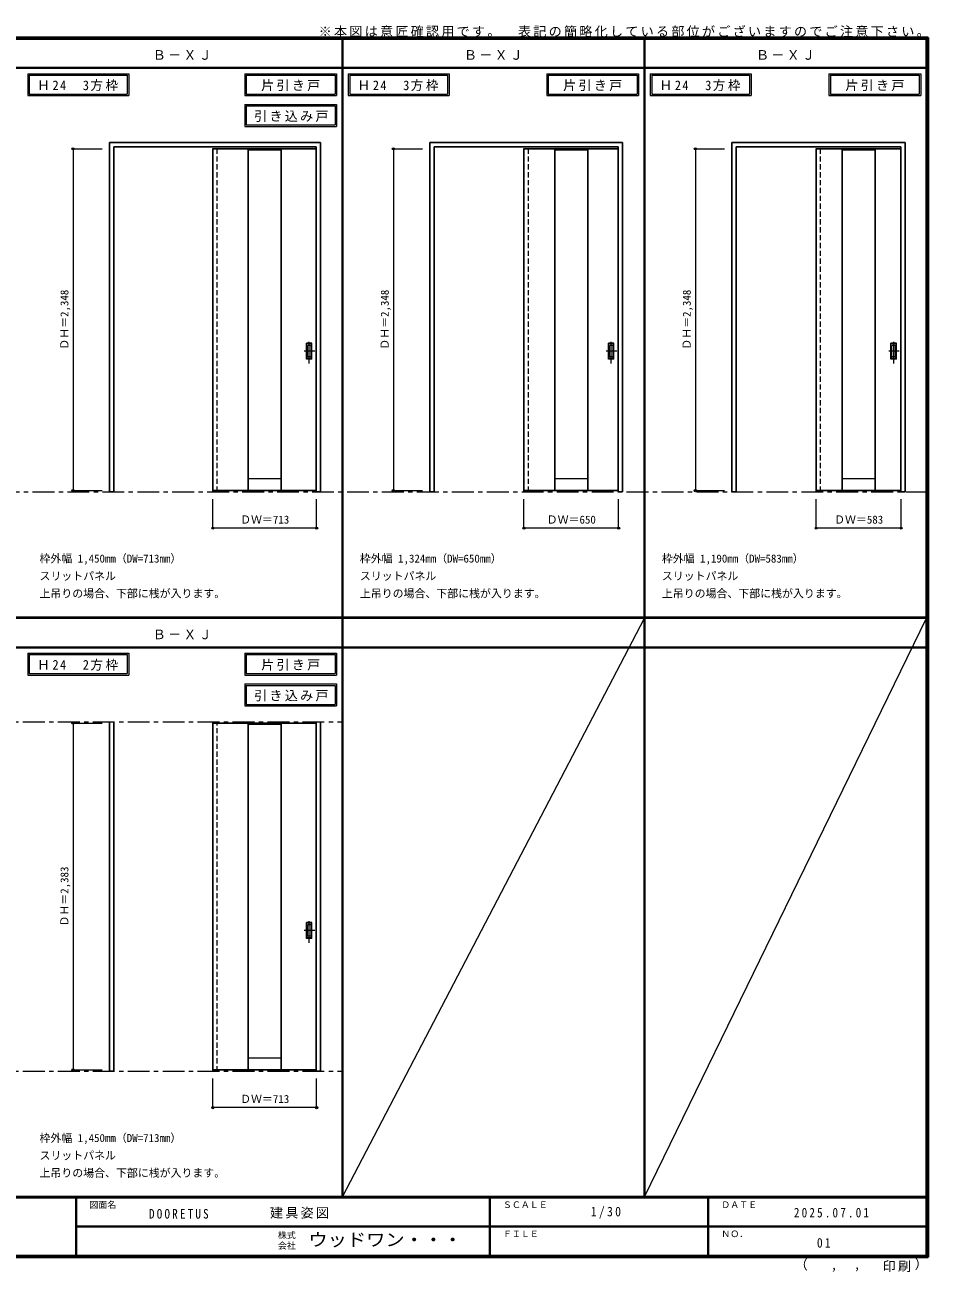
# Model space of a CAD drawing. Units: millimetres, scale not verified. Extents: x -6000 to 5700, y -4307 to 4260.
# Drawn here: x -502 to 5700, y -4307 to 4260 of the extents above; entities that cross this region are included whole.
import ezdxf
from ezdxf.enums import TextEntityAlignment as Align

# ---------------------------------------------------------------- set-up
doc = ezdxf.new("R2010")
doc.units = ezdxf.units.MM
doc.header["$LTSCALE"] = 30
doc.header["$PDMODE"] = 32
doc.header["$PDSIZE"] = 15
doc.linetypes.add('CHAIN1', pattern=[8, 5, -1, 1, -1])
doc.linetypes.add('DASHED1', pattern=[1.8, 1.2, -0.6])
for name, color, linetype, lineweight in [('0-1_通り芯', 7, 'CHAIN1', 18), ('0-2_扉', 4, 'DASHED1', 9), ('0-3_仕上げ', 3, 'Continuous', 25), ('0-4_枠', 3, 'Continuous', 25), ('0-6_引手', 7, 'Continuous', 18), ('0-A_文字', 7, 'Continuous', 18), ('0-B_寸法', 7, 'Continuous', 9), ('F-1_枠', 6, 'Continuous', 40), ('F-A_文字', 7, 'Continuous', 18)]:
    doc.layers.add(name, color=color, linetype=linetype, lineweight=lineweight)
doc.styles.add('ＭＳ ゴシック', font='')
doc.styles.get('ＭＳ ゴシック').set_extended_font_data('MS Gothic')

msp = doc.modelspace()

# ---------------------------------------------------------------- linework, layer by layer
at = {"layer": '0-1_通り芯'}
for p, q in [((-5490, 1053), (5690, 1053)), ((-2916, -527.5), (1678, -527.5)), ((-2916, -2927.5), (1678, -2927.5))]:
    msp.add_line(p, q, dxfattribs=at)
at = {"layer": '0-2_扉', "color": 3, "linetype": 'Continuous', "lineweight": 25}
for p, q in [((1498, 3409.5), (788, 3409.5)), ((788, 3409.5), (788, 1061.5)), ((3572, 3409.5), (2925, 3409.5)), ((2925, 3409.5), (2925, 1061.5)), ((5512, 3409.5), (4932, 3409.5)), ((4932, 3409.5), (4932, 1061.5)), ((1498, 1061.5), (788, 1061.5)), ((3572, 1061.5), (2925, 1061.5)), ((5512, 1061.5), (4932, 1061.5)), ((1498, -535.5), (788, -535.5)), ((788, -535.5), (788, -2918.5)), ((1498, -2918.5), (788, -2918.5))]:
    msp.add_line(p, q, dxfattribs=at)
at = {"layer": '0-2_扉'}
for p, q in [((788, 3409.5), (788, 3405.5)), ((1498, 3409.5), (1501, 3409.5)), ((2925, 3409.5), (2925, 3405.5)), ((3572, 3409.5), (3575, 3409.5)), ((4932, 3409.5), (4932, 3405.5)), ((5512, 3409.5), (5515, 3409.5)), ((788, -535.5), (788, -539.5)), ((1498, -535.5), (1501, -535.5))]:
    msp.add_line(p, q, dxfattribs=at)
for points in [[(1498, 1061.5), (1501, 1061.5), (1501, 3409.5)], [(3572, 1061.5), (3575, 1061.5), (3575, 3409.5)], [(5512, 1061.5), (5515, 1061.5), (5515, 3409.5)], [(1498, -2918.5), (1501, -2918.5), (1501, -535.5)]]:
    msp.add_lwpolyline(points, dxfattribs=at)
at = {"layer": '0-3_仕上げ'}
for p, q in [((1030.5, 3409.5), (1030.5, 1061.5)), ((1258.5, 3409.5), (1258.5, 1061.5)), ((3136, 3409.5), (3136, 1061.5)), ((3364, 3409.5), (3364, 1061.5)), ((5109.5, 3409.5), (5109.5, 1061.5)), ((5337.5, 3409.5), (5337.5, 1061.5)), ((1030.5, -535.5), (1030.5, -2918.5)), ((1258.5, -535.5), (1258.5, -2918.5))]:
    msp.add_line(p, q, dxfattribs=at)
at = {"layer": '0-3_仕上げ', "color": 7, "lineweight": 18}
for p, q in [((1030.5, 3401.39), (1258.5, 3401.39)), ((3136, 3401.39), (3364, 3401.39)), ((5109.5, 3401.39), (5337.5, 3401.39)), ((1258.5, 1141.5), (1030.5, 1141.5)), ((3364, 1141.5), (3136, 1141.5)), ((5337.5, 1141.5), (5109.5, 1141.5)), ((1030.5, -543.61), (1258.5, -543.61)), ((1258.5, -2838.5), (1030.5, -2838.5))]:
    msp.add_line(p, q, dxfattribs=at)
at = {"layer": '0-4_枠'}
for p, q in [((78, 3453), (1528, 3453)), ((78, 1053), (78, 3453)), ((1528, 1053), (1528, 3453)), ((3602, 3453), (2278, 3453)), ((2278, 1053), (2278, 3453)), ((3602, 1053), (3602, 3453)), ((4352, 3453), (5542, 3453)), ((4352, 1053), (4352, 3453)), ((5542, 1053), (5542, 3453)), ((108, 3423), (1498, 3423)), ((1498, 1053), (1498, 3423)), ((3572, 3423), (2308, 3423)), ((3572, 1053), (3572, 3423)), ((4382, 3423), (5512, 3423)), ((5512, 1053), (5512, 3423)), ((1498, 1053), (1528, 1053)), ((3572, 1053), (3602, 1053)), ((5512, 1053), (5542, 1053)), ((78, -2927.5), (78, -527.5)), ((108, -2927.5), (108, -527.5)), ((1498, -2927.5), (1498, -527.5)), ((1528, -2927.5), (1528, -527.5)), ((78, -2927.5), (108, -2927.5)), ((1498, -2927.5), (1528, -2927.5))]:
    msp.add_line(p, q, dxfattribs=at)
at = {"layer": '0-4_枠', "color": 4, "linetype": 'DASHED1', "lineweight": 9}
for p, q in [((788, 1053), (788, 3423)), ((818, 1053), (818, 3423)), ((2925, 1053), (2925, 3423)), ((2955, 1053), (2955, 3423)), ((4932, 1053), (4932, 3423)), ((4962, 1053), (4962, 3423)), ((788, 1053), (818, 1053)), ((2925, 1053), (2955, 1053)), ((4932, 1053), (4962, 1053)), ((788, -2927.5), (788, -527.5)), ((818, -2927.5), (818, -527.5)), ((788, -2927.5), (818, -2927.5))]:
    msp.add_line(p, q, dxfattribs=at)
at = {"layer": '0-4_枠'}
for points in [[(78, 1053), (108, 1053), (108, 3423)], [(2278, 1053), (2308, 1053), (2308, 3423)], [(4352, 1053), (4382, 1053), (4382, 3423)]]:
    msp.add_lwpolyline(points, dxfattribs=at)
at = {"layer": '0-6_引手'}
for p, q in [((1469, 2074), (1431, 2074)), ((1431, 1964), (1431, 2074)), ((1462.5, 2058), (1437.5, 2058)), ((1437.5, 1980), (1437.5, 2058)), ((1462.5, 1980), (1462.5, 2058)), ((1469, 1964), (1469, 2074)), ((3543, 2074), (3505, 2074)), ((3505, 1964), (3505, 2074)), ((3543, 2074), (3505, 2074)), ((3505, 1964), (3505, 2074)), ((3536.5, 2058), (3511.5, 2058)), ((3511.5, 1980), (3511.5, 2058)), ((3536.5, 2058), (3511.5, 2058)), ((3511.5, 1980), (3511.5, 2058)), ((3536.5, 1980), (3536.5, 2058)), ((3536.5, 1980), (3536.5, 2058)), ((3543, 1964), (3543, 2074)), ((3543, 1964), (3543, 2074)), ((5483, 2074), (5445, 2074)), ((5445, 1964), (5445, 2074)), ((5483, 2074), (5445, 2074)), ((5445, 1964), (5445, 2074)), ((5476.5, 2058), (5451.5, 2058)), ((5451.5, 1980), (5451.5, 2058)), ((5476.5, 2058), (5451.5, 2058)), ((5451.5, 1980), (5451.5, 2058)), ((5476.5, 1980), (5476.5, 2058)), ((5476.5, 1980), (5476.5, 2058)), ((5483, 1964), (5483, 2074)), ((5483, 1964), (5483, 2074)), ((1462.5, 1980), (1437.5, 1980)), ((3536.5, 1980), (3511.5, 1980)), ((3536.5, 1980), (3511.5, 1980)), ((5476.5, 1980), (5451.5, 1980)), ((5476.5, 1980), (5451.5, 1980)), ((1469, 1964), (1431, 1964)), ((3543, 1964), (3505, 1964)), ((3543, 1964), (3505, 1964)), ((5483, 1964), (5445, 1964)), ((5483, 1964), (5445, 1964)), ((1469, -1906), (1431, -1906)), ((1431, -2016), (1431, -1906)), ((1462.5, -1922), (1437.5, -1922)), ((1437.5, -2000), (1437.5, -1922)), ((1462.5, -2000), (1462.5, -1922)), ((1469, -2016), (1469, -1906)), ((1469, -2016), (1431, -2016)), ((1462.5, -2000), (1437.5, -2000))]:
    msp.add_line(p, q, dxfattribs=at)
at = {"layer": '0-6_引手', "linetype": 'DASHED1'}
for p, q in [((1434, 1968), (1434, 2070)), ((3508, 1968), (3508, 2070)), ((3508, 1968), (3508, 2070)), ((5448, 1968), (5448, 2070)), ((5448, 1968), (5448, 2070)), ((1466, 1968), (1434, 1968)), ((3540, 1968), (3508, 1968)), ((3540, 1968), (3508, 1968)), ((5480, 1968), (5448, 1968)), ((5480, 1968), (5448, 1968)), ((1434, -2012), (1434, -1910)), ((1466, -2012), (1434, -2012))]:
    msp.add_line(p, q, dxfattribs=at)
at = {"layer": '0-6_引手', "linetype": 'CHAIN1'}
for p, q in [((1450, 1933.77), (1450, 2104.62)), ((3524, 1933.77), (3524, 2104.62)), ((3524, 1933.77), (3524, 2104.62)), ((5464, 1933.77), (5464, 2104.62)), ((5464, 1933.77), (5464, 2104.62)), ((1488.07, 2019), (1415.56, 2019)), ((3562.07, 2019), (3489.56, 2019)), ((3562.07, 2019), (3489.56, 2019)), ((5502.07, 2019), (5429.56, 2019)), ((5502.07, 2019), (5429.56, 2019)), ((1450, -2046.23), (1450, -1875.38)), ((1488.07, -1961), (1415.56, -1961))]:
    msp.add_line(p, q, dxfattribs=at)
at = {"layer": '0-6_引手', "linetype": 'DASHED1'}
for points in [[(1466, 1968), (1466, 2070), (1434, 2070)], [(3540, 1968), (3540, 2070), (3508, 2070)], [(3540, 1968), (3540, 2070), (3508, 2070)], [(5480, 1968), (5480, 2070), (5448, 2070)], [(5480, 1968), (5480, 2070), (5448, 2070)], [(1466, -2012), (1466, -1910), (1434, -1910)]]:
    msp.add_lwpolyline(points, dxfattribs=at)
at = {"layer": '0-A_文字'}
for p, q in [((-482, 3925), (-482, 3775)), ((-472, 3915), (-472, 3785)), ((-472, 3915), (200.62, 3915)), ((200.62, 3915), (200.62, 3785)), ((1006.97, 3925), (1006.97, 3775)), ((1016.97, 3915), (1016.97, 3785)), ((1016.97, 3915), (1628, 3915)), ((1628, 3915), (1628, 3785)), ((1718, 3925), (1718, 3775)), ((1728, 3915), (1728, 3785)), ((1728, 3915), (2400.62, 3915)), ((2400.62, 3915), (2400.62, 3785)), ((3080.97, 3925), (3080.97, 3775)), ((3090.97, 3915), (3090.97, 3785)), ((3090.97, 3915), (3702, 3915)), ((3702, 3915), (3702, 3785)), ((3792, 3925), (3792, 3775)), ((3802, 3915), (3802, 3785)), ((3802, 3915), (4474.62, 3915)), ((4474.62, 3915), (4474.62, 3785)), ((5018.97, 3925), (5018.97, 3775)), ((5028.97, 3915), (5028.97, 3785)), ((5028.97, 3915), (5640, 3915)), ((5640, 3915), (5640, 3785)), ((-482, 3775), (210.62, 3775)), ((-472, 3785), (200.62, 3785)), ((1006.97, 3775), (1638, 3775)), ((1016.97, 3785), (1628, 3785)), ((1718, 3775), (2410.62, 3775)), ((1728, 3785), (2400.62, 3785)), ((3080.97, 3775), (3712, 3775)), ((3090.97, 3785), (3702, 3785)), ((3792, 3775), (4484.62, 3775)), ((3802, 3785), (4474.62, 3785)), ((5018.97, 3775), (5650, 3775)), ((5028.97, 3785), (5640, 3785)), ((1006.97, 3713.53), (1006.97, 3563.53)), ((1016.97, 3703.53), (1016.97, 3573.53)), ((1016.97, 3703.53), (1628, 3703.53)), ((1628, 3703.53), (1628, 3573.53)), ((1006.97, 3563.53), (1638, 3563.53)), ((1016.97, 3573.53), (1628, 3573.53)), ((-482, -55.5), (-482, -205.5)), ((-472, -65.5), (-472, -195.5)), ((-472, -65.5), (200.62, -65.5)), ((200.62, -65.5), (200.62, -195.5)), ((1006.97, -55.5), (1006.97, -205.5)), ((1016.97, -65.5), (1016.97, -195.5)), ((1016.97, -65.5), (1628, -65.5)), ((1628, -65.5), (1628, -195.5)), ((-482, -205.5), (210.62, -205.5)), ((-472, -195.5), (200.62, -195.5)), ((1006.97, -205.5), (1638, -205.5)), ((1016.97, -195.5), (1628, -195.5)), ((1006.97, -266.97), (1006.97, -416.97)), ((1016.97, -276.97), (1016.97, -406.97)), ((1016.97, -276.97), (1628, -276.97)), ((1628, -276.97), (1628, -406.97)), ((1006.97, -416.97), (1638, -416.97)), ((1016.97, -406.97), (1628, -406.97))]:
    msp.add_line(p, q, dxfattribs=at)
for points in [[(-482, 3925), (210.62, 3925), (210.62, 3775)], [(1006.97, 3925), (1638, 3925), (1638, 3775)], [(1718, 3925), (2410.62, 3925), (2410.62, 3775)], [(3080.97, 3925), (3712, 3925), (3712, 3775)], [(3792, 3925), (4484.62, 3925), (4484.62, 3775)], [(5018.97, 3925), (5650, 3925), (5650, 3775)], [(1006.97, 3713.53), (1638, 3713.53), (1638, 3563.53)], [(-482, -55.5), (210.62, -55.5), (210.62, -205.5)], [(1006.97, -55.5), (1638, -55.5), (1638, -205.5)], [(1006.97, -266.97), (1638, -266.97), (1638, -416.97)]]:
    msp.add_lwpolyline(points, dxfattribs=at)
at = {"layer": '0-B_寸法', "color": 4}
for p, q in [((-172, 3409.5), (28, 3409.5)), ((-172, 3409.5), (-172, 1061.5)), ((2028, 3409.5), (2228, 3409.5)), ((4102, 3409.5), (4302, 3409.5)), ((-172, 1061.5), (28, 1061.5)), ((1501, 803), (1501, 1003)), ((3575, 803), (3575, 1003)), ((5515, 803), (5515, 1003)), ((-172, -535.5), (28, -535.5)), ((-172, -535.5), (-172, -2918.5)), ((-172, -2918.5), (28, -2918.5)), ((1501, -3177), (1501, -2977))]:
    msp.add_line(p, q, dxfattribs=at)
for points in [[(2028, 3409.5), (2028, 1061.5), (2228, 1061.5)], [(4102, 3409.5), (4102, 1061.5), (4302, 1061.5)], [(1501, 803), (788, 803), (788, 1003)], [(3575, 803), (2925, 803), (2925, 1003)], [(5515, 803), (4932, 803), (4932, 1003)], [(1501, -3177), (788, -3177), (788, -2977)]]:
    msp.add_lwpolyline(points, dxfattribs=at)
at = {"layer": '0-B_寸法'}
for p in [(-172, 3409.5), (2028, 3409.5), (4102, 3409.5), (-172, 1061.5), (2028, 1061.5), (4102, 1061.5), (788, 803), (1501, 803), (2925, 803), (3575, 803), (4932, 803), (5515, 803), (-172, -535.5), (-172, -2918.5), (788, -3177), (1501, -3177)]:
    msp.add_point(p, dxfattribs=at)
at = {"layer": 'F-1_枠'}
for p, q in [((-6000, 4175), (5700, 4175)), ((-6000, 4170), (5700, 4170)), ((-6000, 4165), (5700, 4165)), ((1678, -3790), (1678, 4175)), ((3752, -3790), (3752, 4175)), ((5690, 4175), (5690, -4205)), ((5695, 4175), (5695, -4205)), ((5700, 4175), (5700, -4205)), ((-6000, 3965), (5700, 3965)), ((-6000, 190.5), (5700, 190.5)), ((-6000, 187.5), (5700, 187.5)), ((-6000, -15.5), (5700, -15.5)), ((5700, -3790), (-6000, -3790)), ((5700, -3795), (-6000, -3795)), ((-150, -3795), (-150, -4195)), ((2690, -3795), (2690, -4195)), ((4190, -3795), (4190, -4195)), ((-150, -3995), (5690, -3995.01)), ((5700, -4195), (-6000, -4195)), ((5700, -4200), (-6000, -4200)), ((5700, -4205), (-6000, -4205))]:
    msp.add_line(p, q, dxfattribs=at)
at = {"layer": 'F-A_文字'}
for p, q in [((1678, -3790), (3752, 184.5)), ((3752, -3790), (5690, 184.5))]:
    msp.add_line(p, q, dxfattribs=at)

# ---------------------------------------------------------------- texts
at = {"layer": '0-A_文字', "style": 'ＭＳ ゴシック'}
for s, p in [('枠外幅 1,450mm（DW=713mm）', (-402, 550.5)), ('枠外幅 1,324mm（DW=650mm）', (1798, 550.5)), ('枠外幅 1,190mm（DW=583mm）', (3872, 550.5)), ('スリットパネル', (-402, 430.5)), ('スリットパネル', (1798, 430.5)), ('スリットパネル', (3872, 430.5)), ('上吊りの場合、下部に桟が入ります。', (-402, 310.5)), ('上吊りの場合、下部に桟が入ります。', (1798, 310.5)), ('上吊りの場合、下部に桟が入ります。', (3872, 310.5)), ('枠外幅 1,450mm（DW=713mm）', (-402, -3430)), ('スリットパネル', (-402, -3550)), ('上吊りの場合、下部に桟が入ります。', (-402, -3670))]:
    msp.add_text(s, height=54.99, dxfattribs=at).set_placement(p, align=Align.BOTTOM_LEFT)
at = {"layer": '0-A_文字', "char_height": 65.98, "attachment_point": 7, "style": 'ＭＳ ゴシック'}
for s, insert in [('\\T1.17;※本図は意匠確認用です。\u3000表記の簡略化している部位がございますのでご注意下さい。', (1515, 4175)), ('\\T1.17;Ｂ－ＸＪ', (375.5, 4020)), ('\\T1.17;Ｂ－ＸＪ', (2512.5, 4020)), ('\\T1.17;Ｂ－ＸＪ', (4518.5, 4020)), ('\\T1.22;\\W0.95;Ｈ24\u30003方枠', (-417.34, 3805)), ('\\T1.17;片引き戸', (1119.98, 3805)), ('\\T1.22;\\W0.95;Ｈ24\u30003方枠', (1782.66, 3805)), ('\\T1.17;片引き戸', (3193.98, 3805)), ('\\T1.22;\\W0.95;Ｈ24\u30003方枠', (3856.66, 3805)), ('\\T1.17;片引き戸', (5131.98, 3805)), ('\\T1.17;引き込み戸', (1071.63, 3593.53)), ('\\T1.17;Ｂ－ＸＪ', (375.5, 39.5)), ('\\T1.22;\\W0.95;Ｈ24\u30002方枠', (-417.34, -175.5)), ('\\T1.17;片引き戸', (1119.98, -175.5)), ('\\T1.17;引き込み戸', (1071.63, -386.97))]:
    msp.add_mtext(s, dxfattribs=dict(at, insert=insert))
at = {"layer": '0-B_寸法', "style": 'ＭＳ ゴシック'}
for s, p in [('ＤＨ＝2,348', (-187, 2029.25)), ('ＤＨ＝2,348', (2013, 2029.25)), ('ＤＨ＝2,348', (4087, 2029.25)), ('ＤＨ＝2,383', (-187, -1933.25))]:
    msp.add_text(s, height=54.99, rotation=90, dxfattribs=at).set_placement(p, align=Align.BOTTOM_LEFT)
for s, p in [('ＤＷ＝713', (975.75, 818)), ('ＤＷ＝650', (3081.25, 818)), ('ＤＷ＝583', (5054.75, 818)), ('ＤＷ＝713', (975.75, -3162))]:
    msp.add_text(s, height=54.99, dxfattribs=at).set_placement(p, align=Align.BOTTOM_LEFT)
at = {"layer": 'F-A_文字', "style": 'ＭＳ ゴシック'}
for s, height, p in [('図面名', 43.99, (-60, -3880)), ('ＳＣＡＬＥ', 43.99, (2780, -3880)), ('ＤＡＴＥ', 43.99, (4280, -3880)), ('株式', 43.99, (1235, -4089)), ('ＦＩＬＥ', 43.99, (2780, -4080)), ('ＮＯ．', 43.99, (4280, -4080)), ('会社', 43.99, (1235, -4161)), ('（', 65.98, (4784.03, -4308.31)), (',', 65.98, (5031.28, -4308.31)), (',', 65.98, (5190.2, -4305.53)), ('）', 65.98, (5608.4, -4304.13))]:
    msp.add_text(s, height=height, dxfattribs=at).set_placement(p, align=Align.BOTTOM_LEFT)
at = {"layer": 'F-A_文字', "style": 'ＭＳ ゴシック', "width": 1.1}
msp.add_text('ウッドワン・・・', height=87.98, dxfattribs=at).set_placement((1445, -4155), align=Align.BOTTOM_LEFT)
at = {"layer": 'F-A_文字', "char_height": 65.98, "attachment_point": 7, "style": 'ＭＳ ゴシック'}
for s, insert in [('\\T1.38;\\W0.9;1/30', (3383.75, -3940)), ('\\T1.39;\\W0.85;DOORETUS', (350, -3940.79)), ('\\T1.17;建具姿図', (1180.42, -3940)), ('\\T1.39;\\W0.85;2025.07.01', (4778.75, -3932.5)), ('\\T1.36;\\W0.9;01', (4936.25, -4140)), ('\\T1.17;印刷', (5388.15, -4306.92))]:
    msp.add_mtext(s, dxfattribs=dict(at, insert=insert))

doc.saveas('drawing.dxf')
